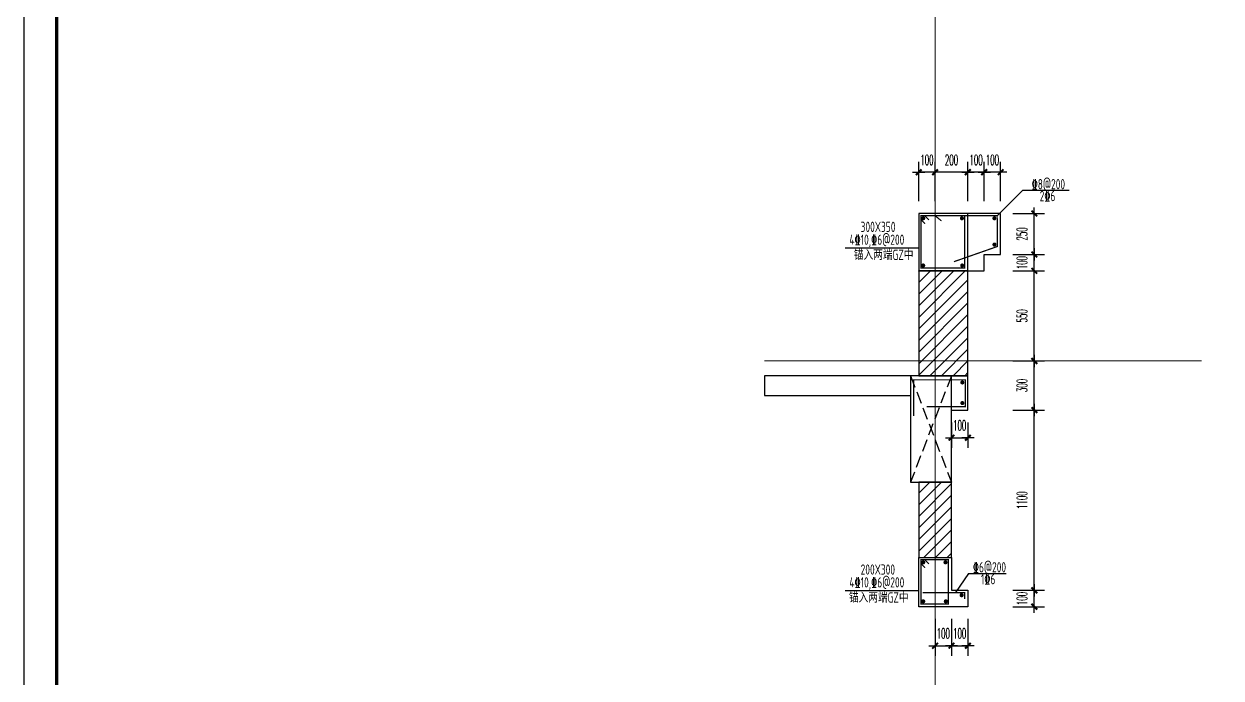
# Model space of a CAD drawing. Extents: x 169490 to 7584583, y -2399407 to 1374371.
# Drawn here: x 788745 to 796054, y 474789 to 478782 of the extents above; entities that cross this region are included whole.
import ezdxf

# ---------------------------------------------------------------- set-up
doc = ezdxf.new("R2010")
doc.units = 0
doc.header["$LTSCALE"] = 100
for name, pattern in [('ACAD_ISO10W100', [18.5, 12, -3, 0.5, -3]), ('DASH', [0.35, 0.25, -0.1]), ('DOTE', [2.42, 2, -0.2, 0.02, -0.2])]:
    doc.linetypes.add(name, pattern=pattern)
doc.layers.get('0').update_dxf_attribs({"linetype": 'CONTINUOUS'})
doc.layers.get('DEFPOINTS').update_dxf_attribs({"linetype": 'CONTINUOUS'})
doc.layers.add('DOTE', color=147, linetype='DOTE', lineweight=15)
for name, color, linetype in [('PUB_HATCH', 8, 'CONTINUOUS'), ('S-DETL-RBAR', 1, 'CONTINUOUS'), ('S-DETL-TEXT', 7, 'CONTINUOUS'), ('WALL', 7, 'CONTINUOUS'), ('图框', 140, 'CONTINUOUS'), ('尺寸标注', 3, 'CONTINUOUS')]:
    doc.layers.add(name, color=color, linetype=linetype)
doc.styles.add('DIM_FONT_T3', font='SIMPLEX', dxfattribs={"width": 0.494118, "bigfont": 'GBCBIG'})
doc.styles.add('TSSD_REIN', font='tssdeng.shx', dxfattribs={"width": 0.7, "bigfont": 'hztxt.shx'})
doc.dimstyles.new('DIMN100$TCH&&25', dxfattribs={"dimtxt": 63.75, "dimasz": 0.25, "dimexe": 62.5, "dimexo": 75, "dimgap": 43.125, "dimtad": 1, "dimdec": 0, "dimzin": 0, "dimdsep": 46, "dimtxsty": 'DIM_FONT_T3', "dimblk": '_DIMX', "dimcen": 0.09, "dimclrt": 7, "dimadec": 0, "dimazin": 0, "dimtfac": 1, "dimtdec": 0, "dimtix": 1, "dimtmove": 2, "dimatfit": 3, "dimldrblk": '_DIMX', "dimfxl": 10, "dimtolj": 1, "dimtzin": 0, "dimarcsym": 0})

# ---------------------------------------------------------------- blocks, each defined once
blk = doc.blocks.new('_DIMX')
blk.add_line((-150, 0), (150, 0))
at = {"const_width": 50}
blk.add_lwpolyline([(-70, -70), (70, 70)], dxfattribs=at)
blk = doc.blocks.new('*D659')
at = {"layer": 'DEFPOINTS', "color": 0, "transparency": 16777216}
for p in [(794708.3, 477624.8), (794914.1, 477624.8), (794708.3, 477374.8)]:
    blk.add_point(p, dxfattribs=at)
at = {"layer": '尺寸标注', "color": 0, "lineweight": -2, "transparency": 16777216}
for p, q in [((794783.3, 477624.8), (794976.6, 477624.8)), ((794914.1, 477375), (794914.1, 477624.5)), ((794783.3, 477374.8), (794976.6, 477374.8))]:
    blk.add_line(p, q, dxfattribs=at)
at = {"layer": '尺寸标注', "color": 0, "lineweight": -2, "transparency": 16777216, "xscale": 0.25, "yscale": 0.25, "zscale": 0.25}
for p, rotation in [((794914.1, 477624.8), 90), ((794914.1, 477374.8), 270)]:
    blk.add_blockref('_DIMX', p, dxfattribs=dict(at, rotation=rotation))
at = {"layer": '尺寸标注', "color": 7, "transparency": 16777216, "insert": (794839.1, 477499.8), "char_height": 63.75, "attachment_point": 5, "rotation": 90, "style": 'DIM_FONT_T3'}
blk.add_mtext('\\A1;250', dxfattribs=at)
blk = doc.blocks.new('*D660')
at = {"layer": 'DEFPOINTS', "color": 0, "transparency": 16777216}
for p in [(794708.3, 477374.8), (794914.1, 477374.8), (794708.3, 477274.8)]:
    blk.add_point(p, dxfattribs=at)
at = {"layer": '尺寸标注', "color": 0, "lineweight": -2, "transparency": 16777216}
for p, q in [((794783.3, 477374.8), (794976.6, 477374.8)), ((794914.1, 477375), (794914.1, 477375.3)), ((794914.1, 477274.8), (794914.1, 477374.8)), ((794783.3, 477274.8), (794976.6, 477274.8)), ((794914.1, 477274.5), (794914.1, 477274.3))]:
    blk.add_line(p, q, dxfattribs=at)
at = {"layer": '尺寸标注', "color": 0, "lineweight": -2, "transparency": 16777216, "xscale": 0.25, "yscale": 0.25, "zscale": 0.25}
for p, rotation in [((794914.1, 477374.8), 270), ((794914.1, 477274.8), 90)]:
    blk.add_blockref('_DIMX', p, dxfattribs=dict(at, rotation=rotation))
at = {"layer": '尺寸标注', "color": 7, "transparency": 16777216, "insert": (794839.1, 477324.8), "char_height": 63.75, "attachment_point": 5, "rotation": 90, "style": 'DIM_FONT_T3'}
blk.add_mtext('\\A1;100', dxfattribs=at)
blk = doc.blocks.new('*D661')
at = {"layer": 'DEFPOINTS', "color": 0, "transparency": 16777216}
for p in [(794708.3, 477274.8), (794914.1, 477274.8), (794708.3, 476724.8)]:
    blk.add_point(p, dxfattribs=at)
at = {"layer": '尺寸标注', "color": 0, "lineweight": -2, "transparency": 16777216}
for p, q in [((794783.3, 477274.8), (794976.6, 477274.8)), ((794914.1, 476725), (794914.1, 477274.5)), ((794783.3, 476724.8), (794976.6, 476724.8))]:
    blk.add_line(p, q, dxfattribs=at)
at = {"layer": '尺寸标注', "color": 0, "lineweight": -2, "transparency": 16777216, "xscale": 0.25, "yscale": 0.25, "zscale": 0.25}
for p, rotation in [((794914.1, 477274.8), 90), ((794914.1, 476724.8), 270)]:
    blk.add_blockref('_DIMX', p, dxfattribs=dict(at, rotation=rotation))
at = {"layer": '尺寸标注', "color": 7, "transparency": 16777216, "insert": (794839.1, 476999.8), "char_height": 63.75, "attachment_point": 5, "rotation": 90, "style": 'DIM_FONT_T3'}
blk.add_mtext('\\A1;550', dxfattribs=at)
blk = doc.blocks.new('*D662')
at = {"layer": 'DEFPOINTS', "color": 0, "transparency": 16777216}
for p in [(794708.3, 476724.8), (794914.1, 476724.8), (794708.3, 476424.8)]:
    blk.add_point(p, dxfattribs=at)
at = {"layer": '尺寸标注', "color": 0, "lineweight": -2, "transparency": 16777216}
for p, q in [((794783.3, 476724.8), (794976.6, 476724.8)), ((794914.1, 476425), (794914.1, 476724.5)), ((794783.3, 476424.8), (794976.6, 476424.8))]:
    blk.add_line(p, q, dxfattribs=at)
at = {"layer": '尺寸标注', "color": 0, "lineweight": -2, "transparency": 16777216, "xscale": 0.25, "yscale": 0.25, "zscale": 0.25}
for p, rotation in [((794914.1, 476724.8), 90), ((794914.1, 476424.8), 270)]:
    blk.add_blockref('_DIMX', p, dxfattribs=dict(at, rotation=rotation))
at = {"layer": '尺寸标注', "color": 7, "transparency": 16777216, "insert": (794839.1, 476574.8), "char_height": 63.75, "attachment_point": 5, "rotation": 90, "style": 'DIM_FONT_T3'}
blk.add_mtext('\\A1;300', dxfattribs=at)
blk = doc.blocks.new('*D663')
at = {"layer": 'DEFPOINTS', "color": 0, "transparency": 16777216}
for p in [(794708.3, 476424.8), (794914.1, 476424.8), (794708.3, 475324.8)]:
    blk.add_point(p, dxfattribs=at)
at = {"layer": '尺寸标注', "color": 0, "lineweight": -2, "transparency": 16777216}
for p, q in [((794783.3, 476424.8), (794976.6, 476424.8)), ((794914.1, 475325), (794914.1, 476424.5)), ((794783.3, 475324.8), (794976.6, 475324.8))]:
    blk.add_line(p, q, dxfattribs=at)
at = {"layer": '尺寸标注', "color": 0, "lineweight": -2, "transparency": 16777216, "xscale": 0.25, "yscale": 0.25, "zscale": 0.25}
for p, rotation in [((794914.1, 476424.8), 90), ((794914.1, 475324.8), 270)]:
    blk.add_blockref('_DIMX', p, dxfattribs=dict(at, rotation=rotation))
at = {"layer": '尺寸标注', "color": 7, "transparency": 16777216, "insert": (794839.1, 475874.8), "char_height": 63.75, "attachment_point": 5, "rotation": 90, "style": 'DIM_FONT_T3'}
blk.add_mtext('\\A1;1100', dxfattribs=at)
blk = doc.blocks.new('*D664')
at = {"layer": 'DEFPOINTS', "color": 0, "transparency": 16777216}
for p in [(794708.3, 475324.8), (794914.1, 475324.8), (794708.3, 475224.8)]:
    blk.add_point(p, dxfattribs=at)
at = {"layer": '尺寸标注', "color": 0, "lineweight": -2, "transparency": 16777216}
for p, q in [((794783.3, 475324.8), (794976.6, 475324.8)), ((794914.1, 475325), (794914.1, 475325.3)), ((794914.1, 475224.8), (794914.1, 475324.8)), ((794783.3, 475224.8), (794976.6, 475224.8)), ((794914.1, 475224.5), (794914.1, 475224.3))]:
    blk.add_line(p, q, dxfattribs=at)
at = {"layer": '尺寸标注', "color": 0, "lineweight": -2, "transparency": 16777216, "xscale": 0.25, "yscale": 0.25, "zscale": 0.25}
for p, rotation in [((794914.1, 475324.8), 270), ((794914.1, 475224.8), 90)]:
    blk.add_blockref('_DIMX', p, dxfattribs=dict(at, rotation=rotation))
at = {"layer": '尺寸标注', "color": 7, "transparency": 16777216, "insert": (794839.1, 475274.8), "char_height": 63.75, "attachment_point": 5, "rotation": 90, "style": 'DIM_FONT_T3'}
blk.add_mtext('\\A1;100', dxfattribs=at)
blk = doc.blocks.new('*D665')
at = {"layer": 'DEFPOINTS', "color": 0, "transparency": 16777216}
for p in [(794408.3, 476424.8), (794508.3, 476424.8), (794508.3, 476256.3)]:
    blk.add_point(p, dxfattribs=at)
at = {"layer": '尺寸标注', "color": 0, "lineweight": -2, "transparency": 16777216}
for p, q in [((794408.3, 476349.8), (794408.3, 476193.8)), ((794508.3, 476349.8), (794508.3, 476193.8)), ((794408, 476256.3), (794407.8, 476256.3)), ((794408.3, 476256.3), (794508.3, 476256.3)), ((794508.5, 476256.3), (794508.8, 476256.3))]:
    blk.add_line(p, q, dxfattribs=at)
at = {"layer": '尺寸标注', "color": 0, "lineweight": -2, "transparency": 16777216, "xscale": 0.25, "yscale": 0.25, "zscale": 0.25}
blk.add_blockref('_DIMX', (794408.3, 476256.3), dxfattribs=at)
at = {"layer": '尺寸标注', "color": 0, "lineweight": -2, "transparency": 16777216, "xscale": 0.25, "yscale": 0.25, "zscale": 0.25, "rotation": 180}
blk.add_blockref('_DIMX', (794508.3, 476256.3), dxfattribs=at)
at = {"layer": '尺寸标注', "color": 7, "transparency": 16777216, "insert": (794458.3, 476331.3), "char_height": 63.75, "attachment_point": 5, "style": 'DIM_FONT_T3'}
blk.add_mtext('\\A1;100', dxfattribs=at)
blk = doc.blocks.new('gghhhh')
at = {"layer": 'S-DETL-RBAR', "const_width": 7.5}
blk.add_lwpolyline([(5811284.9, -2287289.6), (5811452.4, -2287289.6), (5811452.4, -2287559.4), (5811284.9, -2287559.4)], close=True, dxfattribs=at)
for points in [[(5811284.9, -2287312.6), (5811310.9, -2287338.6)], [(5811333.8, -2287315.6), (5811307.9, -2287289.6)], [(5811552.7, -2287529.3), (5811552.7, -2287490.4), (5811295.3, -2287490.4)]]:
    blk.add_lwpolyline(points, dxfattribs=at)
at = {"layer": 'S-DETL-RBAR', "const_width": 12.5}
for points in [[(5811293.2, -2287305.4, 1), (5811305.7, -2287305.4, 1)], [(5811428.8, -2287305.4, 1), (5811441.3, -2287305.4, 1)], [(5811292.7, -2287543.4, 1), (5811305.2, -2287543.4, 1)], [(5811430.9, -2287543.4, 1), (5811443.4, -2287543.4, 1)], [(5811527.3, -2287505.9, 1), (5811539.8, -2287505.9, 1)]]:
    blk.add_lwpolyline(points, format="xyb", close=True, dxfattribs=at)
at = {"layer": 'S-DETL-TEXT'}
for p, q in [((5811575.7, -2287372.9), (5811497.1, -2287490.4)), ((5811575.7, -2287372.9), (5811805, -2287372.9)), ((5810822.9, -2287476.9), (5811220.6, -2287476.9)), ((5810822.9, -2287476.9), (5811271.5, -2287476.9))]:
    blk.add_line(p, q, dxfattribs=at)
at = {"layer": 'S-DETL-TEXT', "style": 'TSSD_REIN', "width": 0.7}
for s, p in [('200X300', (5810917, -2287380.5, 3.7)), ('%%1326@200', (5811601.9, -2287366.6, 3.7)), ('4%%13210,%%1326@200', (5810848.2, -2287458.9, 3.7)), ('1%%1326', (5811651.2, -2287439.4, 3.7)), ('锚入两端GZ中', (5810845.6, -2287551.2))]:
    blk.add_text(s, height=62.5, dxfattribs=at).set_placement(p)
blk = doc.blocks.new('*D679')
at = {"layer": 'DEFPOINTS', "color": 0, "transparency": 16777216}
for p in [(794408.3, 475224.8), (794508.3, 475224.8), (794508.3, 474986.5)]:
    blk.add_point(p, dxfattribs=at)
at = {"layer": '尺寸标注', "color": 0, "lineweight": -2, "transparency": 16777216}
for p, q in [((794408.3, 475149.8), (794408.3, 474924)), ((794508.3, 475149.8), (794508.3, 474924)), ((794408, 474986.5), (794407.8, 474986.5)), ((794408.3, 474986.5), (794508.3, 474986.5)), ((794508.5, 474986.5), (794508.8, 474986.5))]:
    blk.add_line(p, q, dxfattribs=at)
at = {"layer": '尺寸标注', "color": 0, "lineweight": -2, "transparency": 16777216, "xscale": 0.25, "yscale": 0.25, "zscale": 0.25}
blk.add_blockref('_DIMX', (794408.3, 474986.5), dxfattribs=at)
at = {"layer": '尺寸标注', "color": 0, "lineweight": -2, "transparency": 16777216, "xscale": 0.25, "yscale": 0.25, "zscale": 0.25, "rotation": 180}
blk.add_blockref('_DIMX', (794508.3, 474986.5), dxfattribs=at)
at = {"layer": '尺寸标注', "color": 7, "transparency": 16777216, "insert": (794458.3, 475061.5), "char_height": 63.75, "attachment_point": 5, "style": 'DIM_FONT_T3'}
blk.add_mtext('\\A1;100', dxfattribs=at)
blk = doc.blocks.new('*D680')
at = {"layer": 'DEFPOINTS', "color": 0, "transparency": 16777216}
for p in [(794308.3, 475224.8), (794408.3, 475224.8), (794408.3, 474986.5)]:
    blk.add_point(p, dxfattribs=at)
at = {"layer": '尺寸标注', "color": 0, "lineweight": -2, "transparency": 16777216}
for p, q in [((794308.3, 475149.8), (794308.3, 474924)), ((794408.3, 475149.8), (794408.3, 474924)), ((794308, 474986.5), (794307.8, 474986.5)), ((794308.3, 474986.5), (794408.3, 474986.5)), ((794408.5, 474986.5), (794408.8, 474986.5))]:
    blk.add_line(p, q, dxfattribs=at)
at = {"layer": '尺寸标注', "color": 0, "lineweight": -2, "transparency": 16777216, "xscale": 0.25, "yscale": 0.25, "zscale": 0.25}
blk.add_blockref('_DIMX', (794308.3, 474986.5), dxfattribs=at)
at = {"layer": '尺寸标注', "color": 0, "lineweight": -2, "transparency": 16777216, "xscale": 0.25, "yscale": 0.25, "zscale": 0.25, "rotation": 180}
blk.add_blockref('_DIMX', (794408.3, 474986.5), dxfattribs=at)
at = {"layer": '尺寸标注', "color": 7, "transparency": 16777216, "insert": (794358.3, 475061.5), "char_height": 63.75, "attachment_point": 5, "style": 'DIM_FONT_T3'}
blk.add_mtext('\\A1;100', dxfattribs=at)
blk = doc.blocks.new('*D681')
at = {"layer": 'DEFPOINTS', "color": 0, "transparency": 16777216}
for p in [(794608.3, 477877), (794608.3, 477624.8), (794708.3, 477624.8)]:
    blk.add_point(p, dxfattribs=at)
at = {"layer": '尺寸标注', "color": 0, "lineweight": -2, "transparency": 16777216}
for p, q in [((794608, 477877), (794607.8, 477877)), ((794608.3, 477699.8), (794608.3, 477939.5)), ((794708.3, 477877), (794608.3, 477877)), ((794708.3, 477699.8), (794708.3, 477939.5)), ((794708.5, 477877), (794708.8, 477877))]:
    blk.add_line(p, q, dxfattribs=at)
at = {"layer": '尺寸标注', "color": 0, "lineweight": -2, "transparency": 16777216, "xscale": 0.25, "yscale": 0.25, "zscale": 0.25}
blk.add_blockref('_DIMX', (794608.3, 477877), dxfattribs=at)
at = {"layer": '尺寸标注', "color": 0, "lineweight": -2, "transparency": 16777216, "xscale": 0.25, "yscale": 0.25, "zscale": 0.25, "rotation": 180}
blk.add_blockref('_DIMX', (794708.3, 477877), dxfattribs=at)
at = {"layer": '尺寸标注', "color": 7, "transparency": 16777216, "insert": (794658.3, 477952), "char_height": 63.75, "attachment_point": 5, "style": 'DIM_FONT_T3'}
blk.add_mtext('\\A1;100', dxfattribs=at)
blk = doc.blocks.new('*D682')
at = {"layer": 'DEFPOINTS', "color": 0, "transparency": 16777216}
for p in [(794208.3, 477877), (794208.3, 477624.8), (794308.3, 477624.8)]:
    blk.add_point(p, dxfattribs=at)
at = {"layer": '尺寸标注', "color": 0, "lineweight": -2, "transparency": 16777216}
for p, q in [((794208, 477877), (794207.8, 477877)), ((794208.3, 477699.8), (794208.3, 477939.5)), ((794308.3, 477877), (794208.3, 477877)), ((794308.3, 477699.8), (794308.3, 477939.5)), ((794308.5, 477877), (794308.8, 477877))]:
    blk.add_line(p, q, dxfattribs=at)
at = {"layer": '尺寸标注', "color": 0, "lineweight": -2, "transparency": 16777216, "xscale": 0.25, "yscale": 0.25, "zscale": 0.25}
blk.add_blockref('_DIMX', (794208.3, 477877), dxfattribs=at)
at = {"layer": '尺寸标注', "color": 0, "lineweight": -2, "transparency": 16777216, "xscale": 0.25, "yscale": 0.25, "zscale": 0.25, "rotation": 180}
blk.add_blockref('_DIMX', (794308.3, 477877), dxfattribs=at)
at = {"layer": '尺寸标注', "color": 7, "transparency": 16777216, "insert": (794258.3, 477952), "char_height": 63.75, "attachment_point": 5, "style": 'DIM_FONT_T3'}
blk.add_mtext('\\A1;100', dxfattribs=at)
blk = doc.blocks.new('*D683')
at = {"layer": 'DEFPOINTS', "color": 0, "transparency": 16777216}
for p in [(794308.3, 477877), (794308.3, 477624.8), (794508.3, 477624.8)]:
    blk.add_point(p, dxfattribs=at)
at = {"layer": '尺寸标注', "color": 0, "lineweight": -2, "transparency": 16777216}
for p, q in [((794308.3, 477699.8), (794308.3, 477939.5)), ((794508, 477877), (794308.5, 477877)), ((794508.3, 477699.8), (794508.3, 477939.5))]:
    blk.add_line(p, q, dxfattribs=at)
at = {"layer": '尺寸标注', "color": 0, "lineweight": -2, "transparency": 16777216, "xscale": 0.25, "yscale": 0.25, "zscale": 0.25, "rotation": 180}
blk.add_blockref('_DIMX', (794308.3, 477877), dxfattribs=at)
at = {"layer": '尺寸标注', "color": 0, "lineweight": -2, "transparency": 16777216, "xscale": 0.25, "yscale": 0.25, "zscale": 0.25}
blk.add_blockref('_DIMX', (794508.3, 477877), dxfattribs=at)
at = {"layer": '尺寸标注', "color": 7, "transparency": 16777216, "insert": (794408.3, 477952), "char_height": 63.75, "attachment_point": 5, "style": 'DIM_FONT_T3'}
blk.add_mtext('\\A1;200', dxfattribs=at)
blk = doc.blocks.new('*D684')
at = {"layer": 'DEFPOINTS', "color": 0, "transparency": 16777216}
for p in [(794508.3, 477877), (794508.3, 477624.8), (794608.3, 477624.8)]:
    blk.add_point(p, dxfattribs=at)
at = {"layer": '尺寸标注', "color": 0, "lineweight": -2, "transparency": 16777216}
for p, q in [((794508, 477877), (794507.8, 477877)), ((794508.3, 477699.8), (794508.3, 477939.5)), ((794608.3, 477877), (794508.3, 477877)), ((794608.3, 477699.8), (794608.3, 477939.5)), ((794608.5, 477877), (794608.8, 477877))]:
    blk.add_line(p, q, dxfattribs=at)
at = {"layer": '尺寸标注', "color": 0, "lineweight": -2, "transparency": 16777216, "xscale": 0.25, "yscale": 0.25, "zscale": 0.25}
blk.add_blockref('_DIMX', (794508.3, 477877), dxfattribs=at)
at = {"layer": '尺寸标注', "color": 0, "lineweight": -2, "transparency": 16777216, "xscale": 0.25, "yscale": 0.25, "zscale": 0.25, "rotation": 180}
blk.add_blockref('_DIMX', (794608.3, 477877), dxfattribs=at)
at = {"layer": '尺寸标注', "color": 7, "transparency": 16777216, "insert": (794558.3, 477952), "char_height": 63.75, "attachment_point": 5, "style": 'DIM_FONT_T3'}
blk.add_mtext('\\A1;100', dxfattribs=at)

msp = doc.modelspace()

# ---------------------------------------------------------------- hatches: boundary and pattern name
at = {"layer": 'PUB_HATCH'}
h = msp.add_hatch(dxfattribs=at)
h.set_pattern_fill('普通砖', color=256, scale=20, style=0)
h.set_pattern_definition([(45, (-510042.353, -154730.44), (-35.3553532, 35.3553532), [])])
h.paths.add_polyline_path([(794508.3, 477274.8), (794208.3, 477274.8), (794208.3, 476634.8), (794508.3, 476634.8)])
h = msp.add_hatch(dxfattribs=at)
h.set_pattern_fill('普通砖', color=256, scale=20, style=0)
h.set_pattern_definition([(45, (-521272.747, -154730.44), (-35.3553532, 35.3553532), [])])
h.paths.add_polyline_path([(794208.3, 475524.8), (794408.3, 475524.8), (794408.3, 475984.8), (794208.3, 475984.8)])

# ---------------------------------------------------------------- linework, layer by layer
at = {"layer": 'DOTE', "linetype": 'ACAD_ISO10W100', "ltscale": 100}
for p, q in [((794308.3, 485424.8), (794308.3, 471924.8)), ((793266.5, 476724.8), (795935.4, 476724.8))]:
    msp.add_line(p, q, dxfattribs=at)
at = {"layer": 'S-DETL-RBAR', "const_width": 7.5}
msp.add_lwpolyline([(794221.6, 477611.2), (794489.1, 477611.2), (794489.1, 477291.5), (794221.6, 477291.5)], close=True, dxfattribs=at)
for points in [[(794221.6, 477588.3), (794247.6, 477562.3)], [(794270.6, 477585.3), (794244.6, 477611.2)], [(794423.3, 477330.6), (794688, 477423.3), (794687.5, 477611.2), (794308.3, 477611.2), (794346.9, 477579.9)], [(794177.3, 476389.5), (794177.3, 476609.2), (794492.6, 476609.2), (794492.6, 476446.3), (794257, 476446.3)]]:
    msp.add_lwpolyline(points, dxfattribs=at)
at = {"layer": 'S-DETL-RBAR', "const_width": 12.5}
for points in [[(794229.9, 477595.4, 1), (794242.4, 477595.4, 1)], [(794465.5, 477595.4, 1), (794478, 477595.4, 1)], [(794664.4, 477595.4, 1), (794676.9, 477595.4, 1)], [(794664.4, 477435.1, 1), (794676.9, 477435.1, 1)], [(794229.4, 477307.5, 1), (794241.9, 477307.5, 1)], [(794467.6, 477307.5, 1), (794480.1, 477307.5, 1)], [(794468.3, 476593.4, 1), (794480.8, 476593.4, 1)], [(794468.3, 476467.4, 1), (794480.8, 476467.4, 1)]]:
    msp.add_lwpolyline(points, format="xyb", close=True, dxfattribs=at)
at = {"layer": 'S-DETL-TEXT'}
for p, q in [((794687.5, 477611.2), (794844.6, 477766.3)), ((794844.6, 477766.3), (795127.4, 477766.3)), ((793759.7, 477415.8), (794157.4, 477415.8)), ((793759.7, 477415.8), (794208.3, 477415.8))]:
    msp.add_line(p, q, dxfattribs=at)
at = {"layer": 'WALL'}
for p, q in [((794508.3, 477274.8), (794508.3, 477624.8)), ((794508.3, 476634.8), (793266.5, 476634.8)), ((793266.5, 476634.8), (793266.5, 476514.8)), ((794158.3, 476634.8), (794158.3, 475984.8)), ((794408.3, 475984.8), (794408.3, 476634.8)), ((794508.3, 476424.8), (794508.3, 476634.8)), ((793266.5, 476514.8), (794158.3, 476514.8)), ((794408.3, 476424.8), (794508.3, 476424.8)), ((794158.3, 475984.8), (794408.3, 475984.8))]:
    msp.add_line(p, q, dxfattribs=at)
at = {"layer": 'WALL', "linetype": 'DASH', "ltscale": 3}
for p, q in [((794408.3, 476634.8), (794158.3, 475984.8)), ((794158.3, 476634.8), (794408.3, 475984.8))]:
    msp.add_line(p, q, dxfattribs=at)
at = {"layer": 'WALL'}
for points in [[(794708.3, 477624.8), (794208.3, 477624.8), (794208.3, 477274.8), (794608.3, 477274.8), (794608.3, 477374.8), (794708.3, 477374.8), (794708.3, 477624.8)], [(794508.3, 475224.8), (794208.3, 475224.8), (794208.3, 475524.8), (794408.3, 475524.8), (794408.3, 475324.8), (794508.3, 475324.8), (794508.3, 475224.8)]]:
    msp.add_lwpolyline(points, dxfattribs=at)
for points in [[(794508.3, 477274.8), (794208.3, 477274.8), (794208.3, 476634.8), (794508.3, 476634.8)], [(794208.3, 475524.8), (794408.3, 475524.8), (794408.3, 475984.8), (794208.3, 475984.8)]]:
    msp.add_lwpolyline(points, close=True, dxfattribs=at)
at = {"layer": '图框'}
msp.add_lwpolyline([(788745.1, 488385.4), (788745.1, 467365.4), (800625.1, 467365.4), (800625.1, 488385.4)], close=True, dxfattribs=at)
at = {"layer": '图框', "const_width": 20}
msp.add_lwpolyline([(788945.1, 487885.4), (788945.1, 467565.4), (800425.1, 467565.4), (800425.1, 487885.4)], close=True, dxfattribs=at)

# ---------------------------------------------------------------- block references
at = {"layer": 'S-DETL-RBAR'}
msp.add_blockref('gghhhh', (-5017063.3, 2762800.8), dxfattribs=at)

# ---------------------------------------------------------------- texts
at = {"layer": 'S-DETL-TEXT', "style": 'TSSD_REIN', "width": 0.7}
for s, p in [('%%1328@200', (794897.6, 477772.6, 3.7)), ('2%%1326', (794946.8, 477699.8, 3.7)), ('4%%13210,%%1326@200', (793784.9, 477433.7, 3.7)), ('300X350', (793853.7, 477512.1, 3.7)), ('锚入两端GZ中', (793812.4, 477341.4))]:
    msp.add_text(s, height=62.5, dxfattribs=at).set_placement(p)

# ---------------------------------------------------------------- dimensions: what is measured, and where the dimension line sits
at = {"layer": '尺寸标注'}
for base, p1, p2, picture, middle in [((794208.3, 477877), (794308.3, 477624.8), (794208.3, 477624.8), '*D682', (794258.3, 477952)), ((794308.3, 477877), (794508.3, 477624.8), (794308.3, 477624.8), '*D683', (794408.3, 477952)), ((794508.3, 477877), (794608.3, 477624.8), (794508.3, 477624.8), '*D684', (794558.3, 477952)), ((794608.3, 477877), (794708.3, 477624.8), (794608.3, 477624.8), '*D681', (794658.3, 477952))]:
    dim = msp.add_linear_dim(base=base, p1=p1, p2=p2, dimstyle='DIMN100$TCH&&25', dxfattribs=at)
    dim.commit()
    dim.dimension.update_dxf_attribs({"geometry": picture, "text_midpoint": middle})
for p1, p2, distance, picture, middle in [((794708.3, 477374.8), (794708.3, 477624.8), -205.9, '*D659', (794839.1, 477499.8)), ((794708.3, 477274.8), (794708.3, 477374.8), -205.9, '*D660', (794839.1, 477324.8)), ((794708.3, 476724.8), (794708.3, 477274.8), -205.9, '*D661', (794839.1, 476999.8)), ((794708.3, 476424.8), (794708.3, 476724.8), -205.9, '*D662', (794839.1, 476574.8)), ((794408.3, 476424.8), (794508.3, 476424.8), -168.5, '*D665', (794458.3, 476331.3)), ((794708.3, 475324.8), (794708.3, 476424.8), -205.9, '*D663', (794839.1, 475874.8)), ((794708.3, 475224.8), (794708.3, 475324.8), -205.9, '*D664', (794839.1, 475274.8)), ((794308.3, 475224.8), (794408.3, 475224.8), -238.2, '*D680', (794358.3, 475061.5)), ((794408.3, 475224.8), (794508.3, 475224.8), -238.2, '*D679', (794458.3, 475061.5))]:
    dim = msp.add_aligned_dim(p1=p1, p2=p2, distance=distance, dimstyle='DIMN100$TCH&&25', dxfattribs=at)
    dim.commit()
    dim.dimension.update_dxf_attribs({"geometry": picture, "text_midpoint": middle})

doc.saveas('drawing.dxf')
